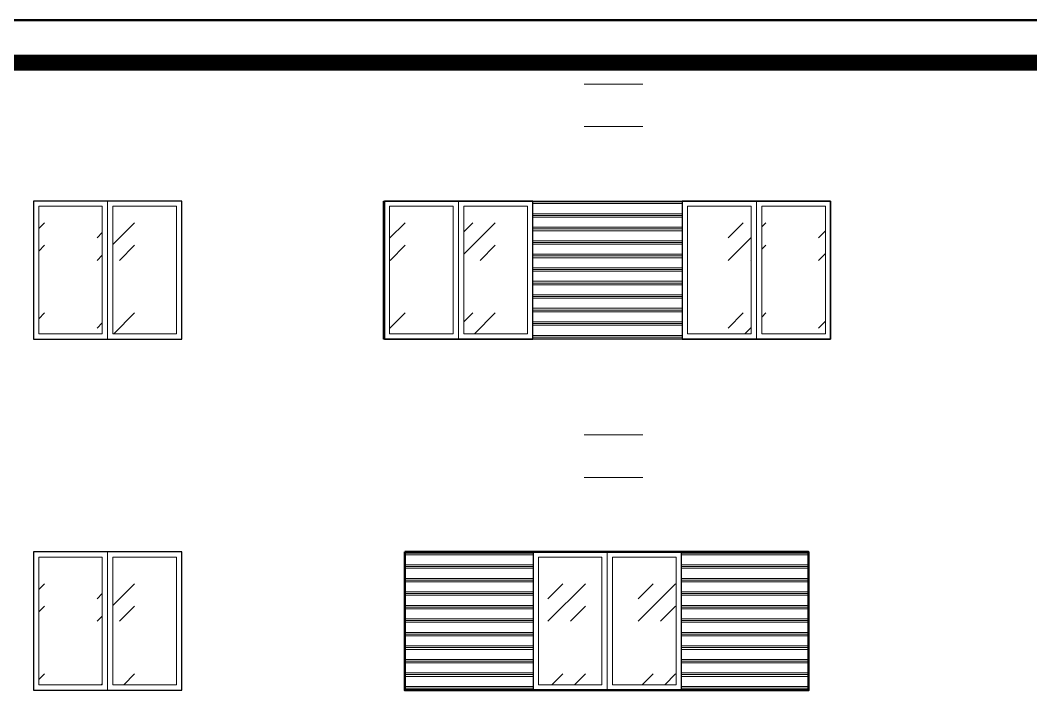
# Model space of a CAD drawing. Header units: metres. Extents: x 0 to 4415, y 1197 to 2590.
# Drawn here: x 1855.09 to 1864.6, y 1207.16 to 1213.59 of the extents above; entities that cross this region are included whole.
import ezdxf

# ---------------------------------------------------------------- set-up
doc = ezdxf.new("R2010")
doc.units = ezdxf.units.M
doc.linetypes.add('CACHE2', pattern=[4.7625, 3.175, -1.5875])
doc.linetypes.add('CONTINU', pattern=[0])
for name, color, linetype, lineweight in [('00-Menuiserie', 152, 'CONTINU', 5), ('caché', 20, 'CACHE2', 13), ('façade 03', 33, 'Continuous', 25), ('gris', 251, 'Continuous', 9), ('mur', 7, 'Continuous', 50), ('REVETEMENT FAcade', 251, 'CONTINU', 5)]:
    doc.layers.add(name, color=color, linetype=linetype, lineweight=lineweight)
pattern_1 = [(0, (493.07473, -69.94784), (0, 0.127), []), (0, (493.07473, -69.93196), (0, 0.127), []), (0, (493.07473, -69.91609), (0, 0.127), [])]

msp = doc.modelspace()

# ---------------------------------------------------------------- hatches: boundary and pattern name
at = {"layer": '00-Menuiserie', "true_color": 0x4ab495}
h = msp.add_hatch(dxfattribs=at)
h.set_pattern_fill('GOST_GLASS', color=135, scale=0.1)
h.set_pattern_definition([(45, (493.07473, -69.94784), (0.84852814, -9e-17), [0.5, -0.7]), (45, (493.28686, -69.94784), (0.84852814, -9e-17), [0.2, -1]), (45, (493.07473, -69.7357), (0.84852814, -9e-17), [0.2, -1])])
h.paths.add_polyline_path([(1862.6649, 1211.8382), (1862.0669, 1211.8382), (1862.0669, 1210.6382), (1862.6649, 1210.6382)])
h.paths.add_polyline_path([(1861.9669, 1211.8382), (1861.3689, 1211.8382), (1861.3689, 1210.6382), (1861.9669, 1210.6382)])
h.paths.add_polyline_path([(1859.8609, 1211.8382), (1859.2629, 1211.8382), (1859.2629, 1210.6382), (1859.8609, 1210.6382)])
h.paths.add_polyline_path([(1859.1629, 1211.8382), (1858.5649, 1211.8382), (1858.5649, 1210.6382), (1859.1629, 1210.6382)])
h.paths.add_polyline_path([(1860.5629, 1208.5382), (1859.9649, 1208.5382), (1859.9649, 1207.3382), (1860.5629, 1207.3382)])
h.paths.add_polyline_path([(1861.2609, 1208.5382), (1860.6629, 1208.5382), (1860.6629, 1207.3382), (1861.2609, 1207.3382)])
h.paths.add_polyline_path([(1855.8609, 1208.5382), (1855.2629, 1208.5382), (1855.2629, 1207.3382), (1855.8609, 1207.3382)])
h.paths.add_polyline_path([(1856.5589, 1208.5382), (1855.9609, 1208.5382), (1855.9609, 1207.3382), (1856.5589, 1207.3382)])
h.paths.add_polyline_path([(1855.8609, 1211.8382), (1855.2629, 1211.8382), (1855.2629, 1210.6382), (1855.8609, 1210.6382)])
h.paths.add_polyline_path([(1856.5589, 1211.8382), (1855.9609, 1211.8382), (1855.9609, 1210.6382), (1856.5589, 1210.6382)])
h.paths.add_polyline_path([(1865.2569, 1211.8382), (1864.6589, 1211.8382), (1864.6589, 1210.6382), (1865.2569, 1210.6382)])
h.paths.add_polyline_path([(1865.9549, 1211.8382), (1865.3569, 1211.8382), (1865.3569, 1210.6382), (1865.9549, 1210.6382)])
h.paths.add_polyline_path([(1865.2569, 1208.5382), (1864.6589, 1208.5382), (1864.6589, 1207.3382), (1865.2569, 1207.3382)])
h.paths.add_polyline_path([(1865.9549, 1208.5382), (1865.3569, 1208.5382), (1865.3569, 1207.3382), (1865.9549, 1207.3382)])
at = {"layer": 'REVETEMENT FAcade'}
h = msp.add_hatch(dxfattribs=at)
h.set_pattern_fill('PLAST', color=256, scale=0.02)
h.set_pattern_definition(pattern_1)
h.paths.add_polyline_path([(1861.3189, 1211.8882), (1859.9109, 1211.8882), (1859.9109, 1210.5882), (1861.3189, 1210.5882)])
h = msp.add_hatch(dxfattribs=at)
h.set_pattern_fill('PLAST', color=256, scale=0.02)
h.set_pattern_definition(pattern_1)
h.paths.add_polyline_path([(1859.9149, 1208.5882), (1858.7069, 1208.5882), (1858.7069, 1207.2882), (1859.9149, 1207.2882)])
h = msp.add_hatch(dxfattribs=at)
h.set_pattern_fill('PLAST', color=256, scale=0.02)
h.set_pattern_definition(pattern_1)
h.paths.add_polyline_path([(1862.5069, 1208.5882), (1861.3109, 1208.5882), (1861.3109, 1207.2882), (1862.5069, 1207.2882)])

# ---------------------------------------------------------------- linework, layer by layer
at = {"layer": 'caché', "linetype": 'CACHE2'}
for p, q in [((1856.1744, 1213.5882), (1860.8401, 1213.5882)), ((1860.3966, 1212.9882), (1860.9473, 1212.9882)), ((1860.3966, 1212.5882), (1860.9473, 1212.5882)), ((1860.3966, 1209.6882), (1860.9473, 1209.6882)), ((1860.3966, 1209.2882), (1860.9473, 1209.2882))]:
    msp.add_line(p, q, dxfattribs=at)
at = {"layer": 'façade 03'}
for points in [[(1856.6089, 1211.8882), (1855.2129, 1211.8882), (1855.2129, 1210.5882), (1856.6089, 1210.5882)], [(1858.5069, 1211.8882), (1862.7149, 1211.8882), (1862.7149, 1210.5882), (1858.5069, 1210.5882)], [(1859.9109, 1211.8882), (1858.5149, 1211.8882), (1858.5149, 1210.5882), (1859.9109, 1210.5882)], [(1862.7149, 1211.8882), (1861.3189, 1211.8882), (1861.3189, 1210.5882), (1862.7149, 1210.5882)], [(1856.6089, 1208.5882), (1855.2129, 1208.5882), (1855.2129, 1207.2882), (1856.6089, 1207.2882)], [(1858.7069, 1208.5882), (1862.5069, 1208.5882), (1862.5069, 1207.2882), (1858.7069, 1207.2882)], [(1861.3109, 1208.5882), (1859.9149, 1208.5882), (1859.9149, 1207.2882), (1861.3109, 1207.2882)]]:
    msp.add_lwpolyline(points, close=True, dxfattribs=at)
at = {"layer": 'gris'}
for p, q in [((1855.9109, 1210.5882), (1855.9109, 1211.8882)), ((1859.2129, 1210.5882), (1859.2129, 1211.8882)), ((1862.0169, 1210.5882), (1862.0169, 1211.8882)), ((1855.8609, 1210.6382), (1855.8609, 1211.8382)), ((1855.9609, 1210.6382), (1855.9609, 1211.8382)), ((1859.1629, 1210.6382), (1859.1629, 1211.8382)), ((1859.2629, 1210.6382), (1859.2629, 1211.8382)), ((1861.9669, 1210.6382), (1861.9669, 1211.8382)), ((1862.0669, 1210.6382), (1862.0669, 1211.8382)), ((1855.9109, 1207.2882), (1855.9109, 1208.5882)), ((1860.6129, 1207.2882), (1860.6129, 1208.5882)), ((1855.8609, 1207.3382), (1855.8609, 1208.5382)), ((1855.9609, 1207.3382), (1855.9609, 1208.5382)), ((1860.5629, 1207.3382), (1860.5629, 1208.5382)), ((1860.6629, 1207.3382), (1860.6629, 1208.5382))]:
    msp.add_line(p, q, dxfattribs=at)
for points in [[(1855.8609, 1211.8382), (1855.2629, 1211.8382), (1855.2629, 1210.6382), (1855.8609, 1210.6382)], [(1855.9609, 1210.6382), (1856.5589, 1210.6382), (1856.5589, 1211.8382), (1855.9609, 1211.8382)], [(1859.1629, 1211.8382), (1858.5649, 1211.8382), (1858.5649, 1210.6382), (1859.1629, 1210.6382)], [(1859.2629, 1210.6382), (1859.8609, 1210.6382), (1859.8609, 1211.8382), (1859.2629, 1211.8382)], [(1861.9669, 1211.8382), (1861.3689, 1211.8382), (1861.3689, 1210.6382), (1861.9669, 1210.6382)], [(1862.0669, 1210.6382), (1862.6649, 1210.6382), (1862.6649, 1211.8382), (1862.0669, 1211.8382)], [(1855.8609, 1208.5382), (1855.2629, 1208.5382), (1855.2629, 1207.3382), (1855.8609, 1207.3382)], [(1855.9609, 1207.3382), (1856.5589, 1207.3382), (1856.5589, 1208.5382), (1855.9609, 1208.5382)], [(1860.5629, 1208.5382), (1859.9649, 1208.5382), (1859.9649, 1207.3382), (1860.5629, 1207.3382)], [(1860.6629, 1207.3382), (1861.2609, 1207.3382), (1861.2609, 1208.5382), (1860.6629, 1208.5382)]]:
    msp.add_lwpolyline(points, dxfattribs=at)
at = {"layer": 'mur'}
msp.add_line((1872.549, 1213.5882), (1851.2149, 1213.5882), dxfattribs=at)
at = {"layer": 'mur', "const_width": 0.15}
msp.add_lwpolyline([(1854.0461, 1205.6882), (1866.8453, 1205.6882), (1866.8453, 1213.1882), (1854.0461, 1213.1882)], close=True, dxfattribs=at)
at = {"layer": 'mur'}
msp.add_lwpolyline([(1858.7069, 1208.5882), (1862.5069, 1208.5882), (1862.5069, 1207.2882), (1858.7069, 1207.2882)], close=True, dxfattribs=at)

doc.saveas('drawing.dxf')
